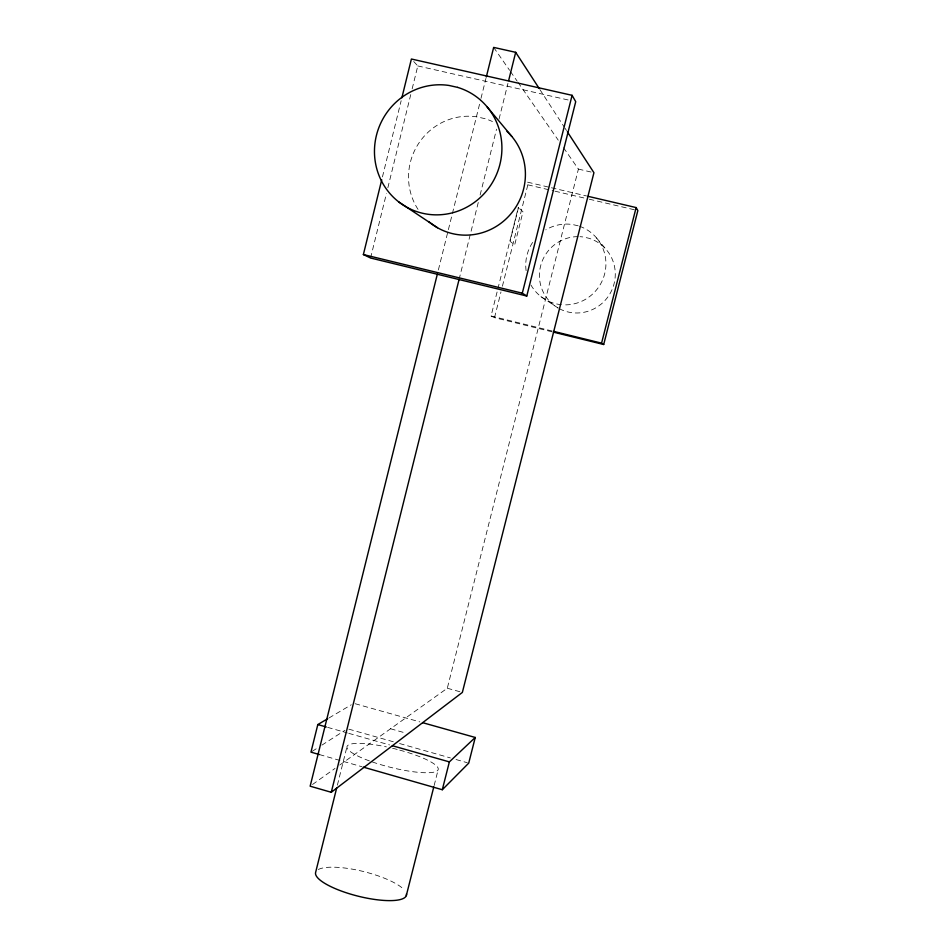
<?xml version="1.0" encoding="UTF-8"?>
<svg xmlns="http://www.w3.org/2000/svg" width="948" height="948" viewBox="0 0 948 948"><rect width="100%" height="100%" fill="white"/><g stroke="black" fill="none" stroke-linecap="round" stroke-linejoin="round"><path stroke-width="0.71" stroke-dasharray="4.74 3.56" d="M382.447 176.909L401.158 100.713M370.573 258.01L386.44 193.511M387.851 187.775L410.745 94.599M412.155 88.863L417.795 65.933L412.309 60.008M438.379 269.955L480.648 99.789M480.991 98.367L485.957 78.388M459.057 279.542L478.337 202.197M480.115 195.039L496.539 129.153M499.039 119.128L507.95 83.365M337.381 785.157L347.015 746.538M551.985 331.788L494.512 317.663L491.064 316.004L497.522 290.254M497.878 288.82L518.319 207.28M494.512 317.663L500.971 291.948M502.404 286.237L527.835 184.836L526.306 183.177M339.74 765.048L447.302 688.236L578.41 169.1L563.302 147.414M434.148 785.501L438.13 769.764M312.52 784.494L335.011 768.437M312.188 751.373L317.047 748.245M321.905 745.128L344.977 730.315M328.968 717.98L351.27 704.779M417.795 65.933L568.599 100.073M578.41 169.1L593.934 172.702M578.209 225.825L572.77 224.569A40.634 39.852 -56.5 0 0 545.764 229.854M527.586 182.182L550.018 187.431M551.428 187.763L586.551 195.975M527.835 184.836L553.561 190.856M554.983 191.188L587.843 198.879M589.277 199.21L636.428 210.255M491.064 316.004L553.762 331.409M447.302 688.236L462.363 692.419M355.144 703.712L419.834 721.89M390.552 728.763L405.436 732.97M348.817 729.154L393.953 741.94M399.594 743.54L450.383 757.926M456.024 759.526L467.305 762.725M327.664 727.365L347.347 732.946M348.757 733.349L389.569 744.927M399.748 750.117L404.879 751.574A47.021 9.504 14.1 0 1 434.931 771.897A47.021 9.504 14.1 0 1 370.81 761.422M319.44 754.572L361.816 766.695M540.976 296.617L558.206 308.1A38.406 37.707 -55.2 0 1 540.917 264.824A38.406 37.707 -55.2 0 1 578.671 236.644M596.565 237.995L606.447 249.822M493.659 47.4L509.597 70.294M510.439 71.503L517.158 81.137M517.987 82.346L558.265 140.185M539.886 89.55L564.084 126.783M564.889 128.027L566.513 130.504M418.032 209.378A59.831 58.089 -63.2 0 1 418.139 144.203A59.831 58.089 -63.2 0 1 476.927 116.853L484.855 118.642A59.831 58.089 -63.2 0 1 492.45 121.557M579.536 226.264A40.634 39.852 -56.5 0 1 605.025 272.289A40.634 39.852 -56.5 0 1 562.78 304.806M561.382 304.699A40.634 39.852 -56.5 0 1 531.022 285.147M526.104 270.69A40.634 39.852 -56.5 0 1 533.392 241.302M559.356 308.728A38.406 37.707 -55.2 0 0 612.23 289.235A38.406 37.707 -55.2 0 0 589.075 238.315L583.932 237.107A38.406 37.707 -55.2 0 0 579.986 236.692M369.4 760.912A47.021 9.504 14.1 0 1 347.833 745.377A47.021 9.504 14.1 0 1 386.381 746.87M392.591 748.268A47.021 9.504 14.1 0 1 398.788 749.844M318.303 869.517A46.808 12.62 14.1 0 1 367.919 872.681L373.962 874.471A46.808 12.62 14.1 0 1 404.156 889.805M518.485 207.529L510.024 241.266L514.669 244.951L522.976 211.807L518.485 207.529"/><path stroke-width="1.42" d="M401.857 97.834L411.396 59.013L572.094 95.321L575.72 101.685L526.78 296.025L370.573 258.01L363.38 254.55L381.736 179.788M327.724 718.702L317.817 724.568L310.968 752.143L319.44 754.572M437.312 274.245L310.15 786.188L331.267 792.291L462.363 692.419L593.934 172.702L567.319 131.748M486.312 76.978L493.659 47.4L515.688 52.318L539.08 88.318M331.267 792.291L459.057 279.542M508.649 80.544L515.688 52.318M336.67 788.025L315.625 872.409A46.808 12.62 14.1 0 0 360.299 896.713A46.808 12.62 14.1 0 0 406.455 893.869M526.78 296.025L522.301 293.193L572.094 95.321M406.289 895.635L433.781 786.935M363.226 767.098L442.301 789.731L449.364 761.896L475.244 737.461L422.654 722.684M475.244 737.461L468.727 763.128L442.301 789.731M636.132 207.576L637.85 210.586L603.698 344.503L601.565 343.152L636.132 207.576L587.961 196.307M363.38 254.55L522.301 293.193M553.762 331.409L601.565 343.152M553.419 332.144L603.698 344.503M317.817 724.568L326.254 726.962M392.389 745.732L449.364 761.896M398.705 201.9L437.478 227.733M486.928 106.65L511.695 136.322M507.002 131.393A59.831 58.089 -63.2 0 1 510.344 214.485A59.831 58.089 -63.2 0 1 428.686 221.536M457.635 87.382L448.973 85.45A65.436 63.326 -64.3 0 0 377.434 171.043A65.436 63.326 -64.3 0 0 483.172 194.696A65.436 63.326 -64.3 0 0 457.635 87.382"/></g></svg>
